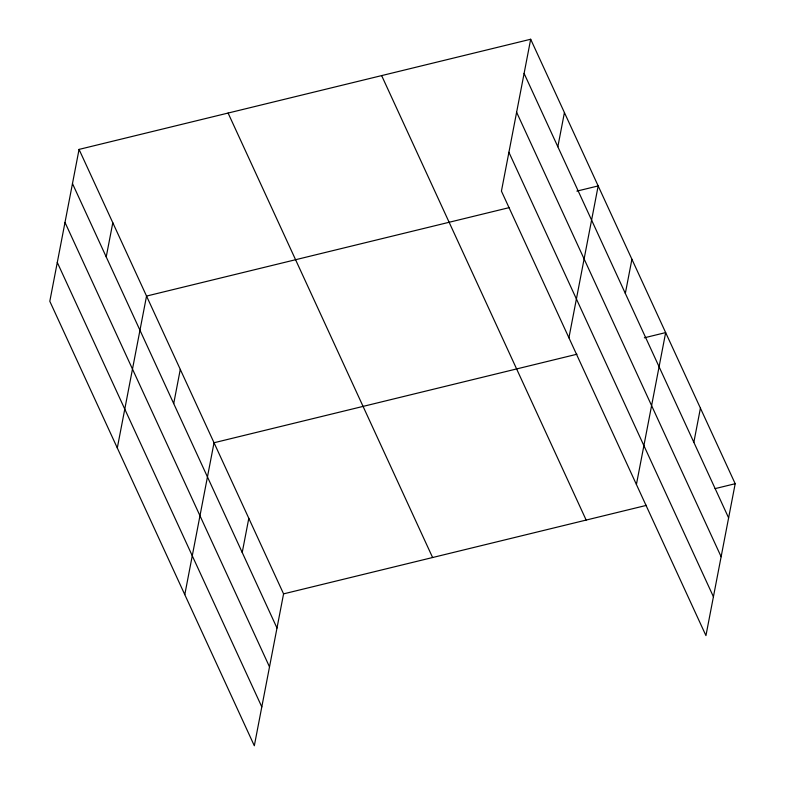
<?xml version="1.0" encoding="UTF-8"?>
<svg xmlns="http://www.w3.org/2000/svg" width="785" height="785" viewBox="0 0 785 785"><rect width="100%" height="100%" fill="white"/><g stroke="black" fill="none" stroke-linecap="round" stroke-linejoin="round"><path stroke-width="1.18" d="M79.059 149.405L49.808 301.283L254.32 745.75L283.571 593.872L79.059 149.405L530.68 39.25L735.192 483.717L705.941 635.595L501.429 191.128L530.68 39.25M106.22 256.901L112.804 222.744M117.299 447.96L146.54 296.073L509.455 207.564M173.711 403.578L180.285 369.411M184.789 594.628L214.03 442.75L576.946 354.231M242.222 552.473L248.806 518.306M557.841 146.756L564.425 112.589M568.919 337.805L598.17 185.927L576.877 191.118M625.331 293.423L631.915 259.256M636.409 484.482L665.66 332.595L644.367 337.795M693.842 442.318L700.426 408.161M283.571 593.872L646.477 505.354M715.086 488.623L735.192 483.717M524.095 73.417L728.617 517.884M516.618 112.265L721.13 556.732M508.915 152.29L713.428 596.747M381.638 75.596L586.159 520.062M228.092 113.05L432.604 557.517M72.475 183.572L276.987 628.029M64.998 222.41L269.51 666.877M57.285 262.435L261.807 706.902"/></g></svg>
